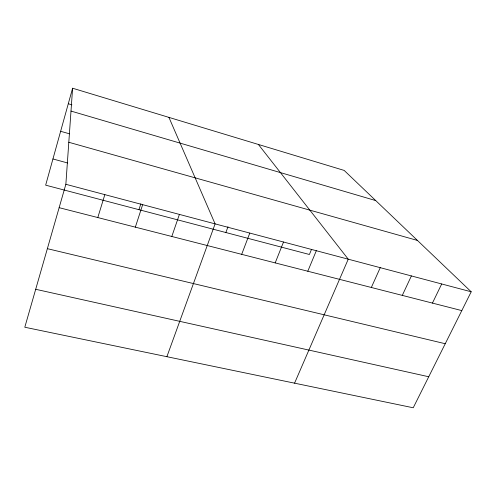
<?xml version="1.0" encoding="UTF-8"?>
<svg xmlns="http://www.w3.org/2000/svg" width="496" height="496" viewBox="0 0 496 496"><rect width="100%" height="100%" fill="white"/><g stroke="black" fill="none" stroke-linecap="round" stroke-linejoin="round"><path stroke-width="0.74" d="M65.856 184.295L72.602 88.226L344.162 170.419L471.2 291.791L413.23 407.774L24.8 327.236L65.856 184.295L471.2 291.791M72.602 88.226L45.657 185.163L309.399 254.491L311.463 249.5M97.799 217.558L104.836 194.63M138.942 209.684L140.852 203.806M135.34 227.156L142.668 204.662M171.802 236.474L179.409 214.408M166.885 356.698L215.103 223.876L168.931 117.378M225.854 232.531L227.986 226.746M241.688 254.336L249.792 233.077M275.193 262.905L283.52 242.017M307.793 271.238L316.324 250.722M294.562 383.172L348.248 259.185L258.397 144.46M371.33 287.475L380.252 267.673M402.293 295.393L411.389 275.931M432.438 303.099L441.694 283.966M35.7 289.286L428.736 376.755M47.368 248.67L445.241 343.728M59.142 207.675L461.801 310.601M52.942 158.962L67.592 162.973M68.808 142.271L417.452 240.442M60.63 131.291L69.508 133.821M71.002 111.073L375.739 200.589M68.287 103.757L71.908 104.83"/></g></svg>
